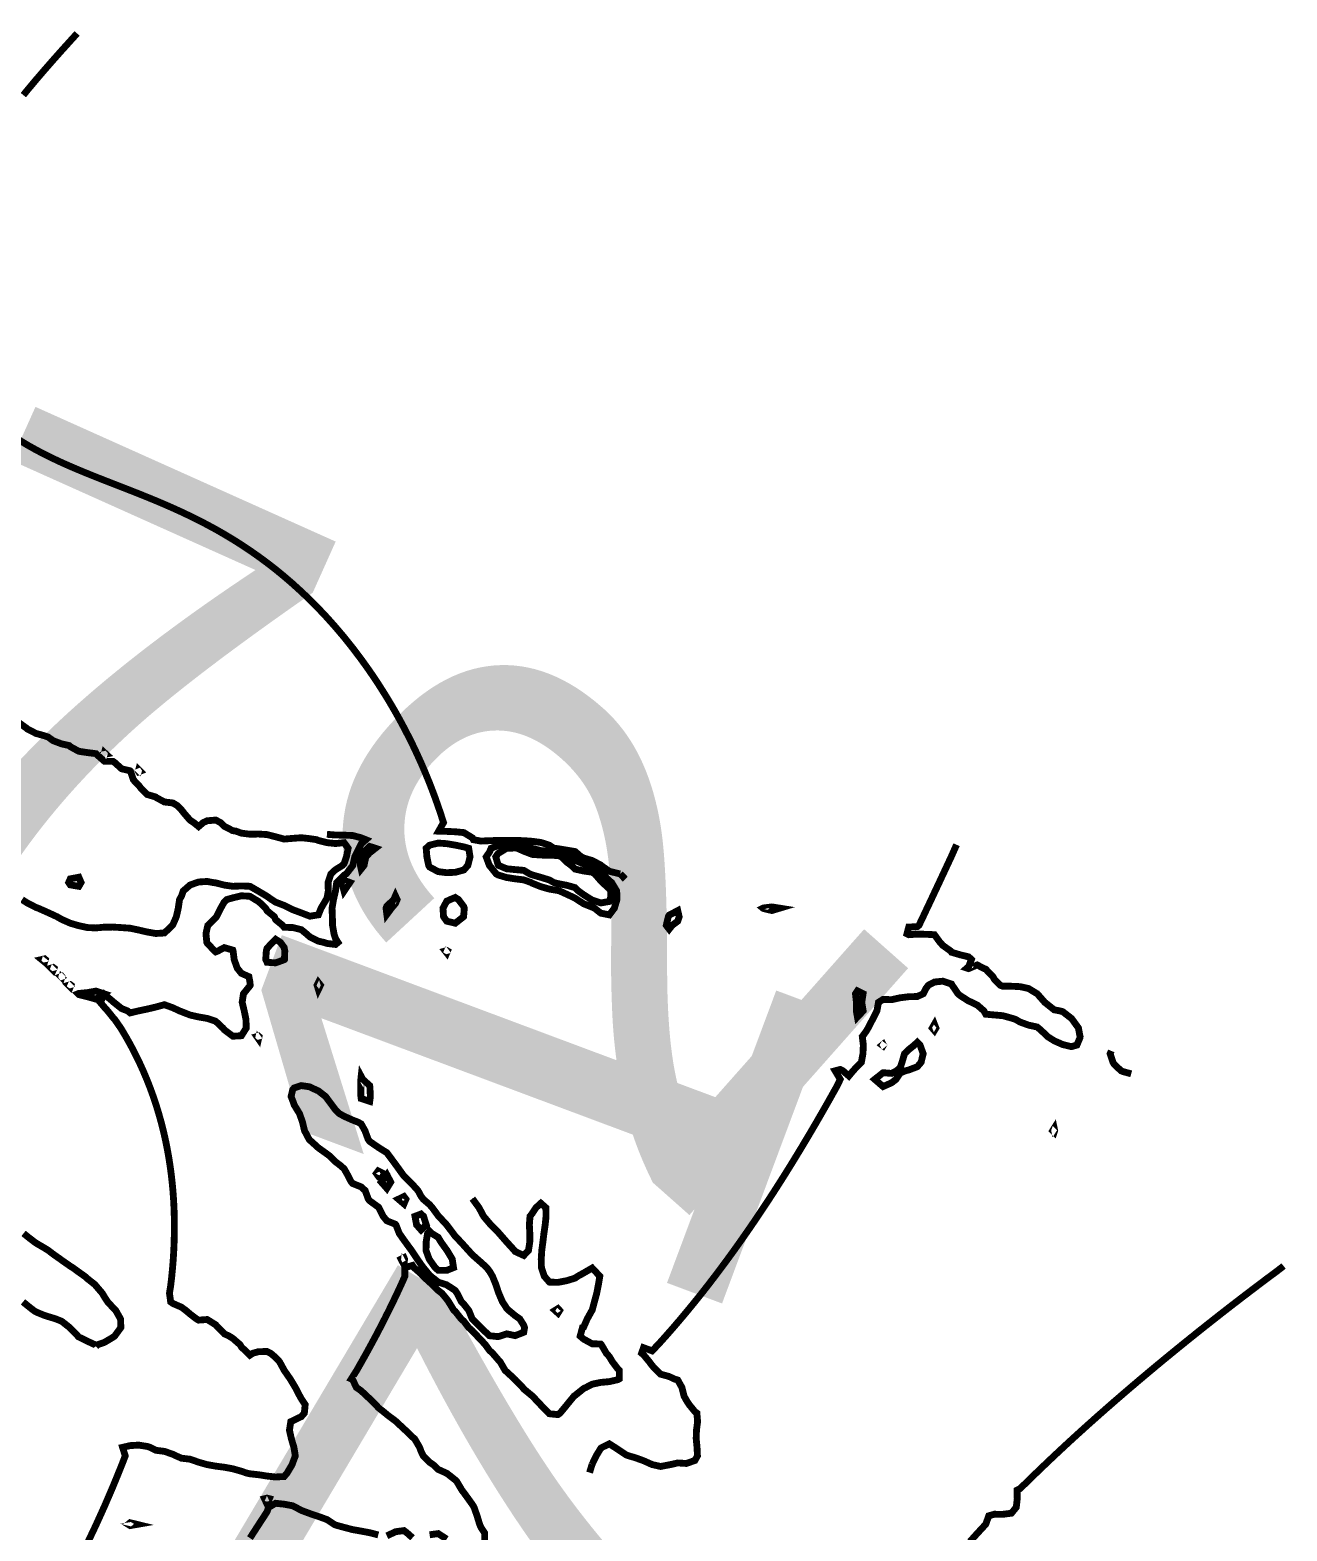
# Model space of a CAD drawing. Extents: x 570309 to 580772, y 150222 to 156182.
# Drawn here: x 576888 to 578358, y 153860 to 155614 of the extents above; entities that cross this region are included whole.
import ezdxf
from ezdxf.enums import TextEntityAlignment as Align

# ---------------------------------------------------------------- set-up
doc = ezdxf.new("R2010")
doc.units = 0
doc.layers.add('Contour_Annotations', color=2, linetype='CONTINUOUS')
doc.layers.add('Contour_Lines', color=1, linetype='CONTINUOUS')
doc.styles.get("Standard").update_dxf_attribs({"font": 'txt', "width": 1.371482})

msp = doc.modelspace()

# ---------------------------------------------------------------- linework, layer by layer
at = {"layer": 'Contour_Lines', "color": 7, "const_width": 8, "flags": 128}
for points in [[(576943.17, 155610.16), (576941.33, 155608.1), (576935.23, 155601.4), (576932.28, 155598.09), (576925.22, 155590.31), (576923.27, 155588.09), (576915.22, 155579.07), (576914.37, 155578.08), (576905.61, 155568.08), (576905.22, 155567.63), (576897.01, 155558.08), (576895.21, 155555.99), (576888.6, 155548.07), (576885.21, 155544.04), (576880.36, 155538.07)], [(576875.2, 155135.07), (576885.21, 155129), (576887.17, 155127.88), (576895.21, 155123.39), (576905.22, 155118.14), (576905.74, 155117.88), (576915.22, 155113.22), (576925.22, 155108.53), (576926.71, 155107.87), (576935.23, 155104.1), (576945.23, 155099.83), (576949.98, 155097.87), (576955.24, 155095.71), (576965.24, 155091.69), (576974.95, 155087.86), (576975.24, 155087.75), (576985.25, 155083.85), (576995.25, 155079.96), (577000.64, 155077.86), (577005.26, 155076.05), (577015.26, 155072.11), (577025.26, 155068.08), (577025.81, 155067.85), (577035.27, 155063.97), (577045.27, 155059.72), (577049.55, 155057.85), (577055.28, 155055.33), (577065.28, 155050.78), (577071.48, 155047.84), (577075.28, 155046.03), (577085.29, 155041.08), (577091.55, 155037.84), (577095.29, 155035.89), (577105.3, 155030.46), (577109.9, 155027.84), (577115.3, 155024.74), (577125.3, 155018.72), (577126.73, 155017.83), (577135.31, 155012.42), (577142.22, 155007.83), (577145.31, 155005.76), (577155.32, 154998.75), (577156.59, 154997.82), (577165.32, 154991.37), (577169.92, 154987.82), (577175.32, 154983.61), (577182.43, 154977.81), (577185.33, 154975.42), (577194.17, 154967.81), (577195.33, 154966.79), (577205.22, 154957.8), (577205.34, 154957.7), (577215.34, 154948.14), (577215.68, 154947.8), (577225.34, 154938.04), (577225.58, 154937.8), (577235.01, 154927.79), (577235.35, 154927.42), (577243.96, 154917.79), (577245.35, 154916.2), (577252.51, 154907.78), (577255.36, 154904.37), (577260.67, 154897.78), (577265.36, 154891.86), (577268.49, 154887.77), (577275.37, 154878.62), (577275.99, 154877.77), (577283.16, 154867.76), (577285.37, 154864.62), (577290.04, 154857.76), (577295.37, 154849.72), (577296.64, 154847.75), (577302.98, 154837.75), (577305.38, 154833.86), (577309.07, 154827.75), (577314.92, 154817.74), (577315.38, 154816.93), (577320.52, 154807.74), (577325.39, 154798.71), (577325.9, 154797.73), (577331.05, 154787.73), (577335.39, 154779), (577336.01, 154777.72), (577340.74, 154767.72), (577345.28, 154757.71), (577345.39, 154757.46), (577349.61, 154747.71), (577353.74, 154737.7), (577355.4, 154733.56), (577357.69, 154727.7), (577361.46, 154717.7), (577365.02, 154707.69), (577365.4, 154706.6), (577368.42, 154697.69), (577371.63, 154687.68), (577365.97, 154677.68), (577375.41, 154677.4), (577385.41, 154676.94), (577395.41, 154675.99), (577405.42, 154669.83), (577406.54, 154667.67), (577415.42, 154666.06), (577425.43, 154666.53), (577435.43, 154666.81), (577445.43, 154666.87), (577455.44, 154666.79), (577465.44, 154666.59), (577475.45, 154665.79), (577485.45, 154664.46), (577495.45, 154661.22), (577500.68, 154657.67), (577505.46, 154657.18), (577515.46, 154655.54), (577525.47, 154653.87), (577532.64, 154647.66), (577535.47, 154646.26), (577545.47, 154643.35), (577555.48, 154638.04), (577555.73, 154637.66), (577565.48, 154630.77), (577575.49, 154628.32), (577578.17, 154627.66)], [(576875.2, 154804.42), (576884.51, 154797.73), (576885.21, 154797.03), (576895.21, 154791.87), (576905.22, 154789.13), (576909.28, 154787.73), (576915.22, 154783.4), (576925.22, 154779.67), (576933.97, 154777.72), (576935.23, 154776.46), (576945.23, 154771), (576955.24, 154769.53), (576965.24, 154768.23), (576965.62, 154767.72), (576975.24, 154759.31), (576985.25, 154759.23), (576987.43, 154757.71), (576995.25, 154750.58), (577005.26, 154748.2), (577005.68, 154747.71), (577008.95, 154737.7), (577015.26, 154731.26), (577017.95, 154727.7), (577025.26, 154720.5), (577034.81, 154717.7), (577035.27, 154717.23), (577045.27, 154711.79), (577055.28, 154710.61), (577060.05, 154707.69), (577065.28, 154702.46), (577069.05, 154697.69), (577075.28, 154690.56), (577079.66, 154687.68), (577085.29, 154683.06), (577090.67, 154687.68), (577095.29, 154689.82), (577105.3, 154690.62), (577111, 154687.68), (577115.3, 154683.38), (577125.3, 154678.2), (577128.94, 154677.68), (577135.31, 154675.35), (577145.31, 154674.08), (577155.32, 154674.31), (577165.32, 154673.67), (577175.32, 154671.08), (577185.33, 154668.4), (577195.33, 154669.24), (577205.34, 154669.99), (577215.34, 154668.89), (577223.53, 154667.67), (577225.34, 154666.8), (577235.35, 154664.25), (577245.35, 154663.18), (577255.36, 154664.23), (577260.17, 154657.67), (577258.15, 154647.66), (577255.36, 154639.76), (577253.53, 154637.66), (577245.35, 154632.6), (577239.98, 154627.66), (577236.66, 154617.65), (577236.93, 154607.65), (577235.35, 154599.03), (577234.4, 154597.64), (577228.46, 154587.64), (577225.34, 154579.85), (577215.34, 154578.26), (577205.34, 154582.16), (577195.33, 154585.86), (577191.9, 154587.64), (577185.33, 154590.84), (577175.32, 154594.67), (577170.7, 154597.64), (577165.32, 154601.48), (577155.32, 154607.43), (577154.97, 154607.65), (577145.31, 154613.23), (577135.31, 154613.59), (577125.3, 154613.21), (577115.3, 154614.64), (577105.3, 154617.2), (577101.88, 154617.65), (577095.29, 154618.87), (577085.29, 154618.23), (577083.44, 154617.65), (577075.28, 154614.68), (577067.21, 154607.65), (577065.28, 154601.8), (577062.96, 154597.64), (577061.52, 154587.64), (577059.25, 154577.63), (577055.28, 154568.57), (577054.77, 154567.63), (577045.27, 154558.62), (577035.27, 154558.05), (577025.26, 154559.76), (577015.26, 154562.09), (577005.26, 154564.2), (576995.25, 154564.92), (576985.25, 154565.55), (576975.24, 154565.47), (576965.24, 154564.54), (576955.24, 154564.99), (576945.23, 154567.15), (576943.48, 154567.63), (576935.23, 154570.08), (576925.22, 154574.5), (576919.74, 154577.63), (576915.22, 154579.79), (576905.22, 154584.3), (576897.64, 154587.64), (576895.21, 154588.48), (576885.21, 154593.61), (576878.84, 154597.64)], [(576975.24, 154767.32), (576974.79, 154767.72), (576975.24, 154769.42), (576977.07, 154767.72), (576975.24, 154767.32)], [(577015.26, 154746.96), (577014.78, 154747.71), (577015.26, 154749.54), (577017.06, 154747.71), (577015.26, 154746.96)], [(577235.35, 154673.99), (577245.35, 154673.15), (577255.36, 154672.99), (577265.36, 154672.59), (577275.37, 154669.92), (577280.92, 154667.67), (577275.37, 154662.8), (577272.81, 154657.67), (577267.85, 154647.66), (577265.65, 154637.66), (577265.36, 154637.2), (577257.89, 154627.66), (577255.36, 154626.25), (577246.73, 154617.65), (577245.35, 154607.97), (577245.29, 154607.65), (577242.98, 154597.64), (577241.29, 154587.64), (577241.7, 154577.63), (577241.89, 154567.63), (577243.58, 154557.62), (577245.35, 154552.12), (577248.21, 154547.62), (577245.35, 154545.23), (577235.35, 154546.42), (577231.84, 154547.62), (577225.34, 154549.06), (577215.34, 154554.09), (577211.39, 154557.62), (577205.34, 154562.54), (577195.33, 154565.04), (577185.33, 154565.26), (577183.4, 154567.63), (577175.32, 154574.21), (577173.9, 154577.63), (577165.32, 154584.61), (577163.66, 154587.64), (577155.32, 154595.54), (577151.59, 154597.64), (577145.31, 154601.55), (577135.31, 154602.1), (577125.3, 154599.71), (577118.01, 154597.64), (577115.3, 154594.93), (577111.2, 154587.64), (577106.13, 154577.63), (577105.3, 154576.71), (577096.13, 154567.63), (577095.29, 154564.49), (577093.9, 154557.62), (577094.89, 154547.62), (577095.29, 154546.84), (577103.97, 154537.61), (577105.3, 154536.52), (577107.97, 154537.61), (577115.3, 154541.53), (577125.3, 154538.62), (577125.61, 154537.61), (577126.86, 154527.61), (577130.42, 154517.61), (577135.31, 154511.47), (577144.1, 154507.6), (577145.31, 154501.37), (577145.6, 154497.6), (577145.31, 154496.97), (577137.72, 154487.59), (577136.22, 154477.59), (577138.61, 154467.58), (577140.64, 154457.58), (577141.04, 154447.57), (577135.31, 154438.52), (577125.3, 154437.98), (577115.3, 154445.47), (577113.65, 154447.57), (577105.3, 154455.4), (577099.17, 154457.58), (577095.29, 154458.77), (577085.29, 154460.48), (577075.28, 154462.74), (577065.28, 154466.7), (577062.83, 154467.58), (577055.28, 154471.21), (577045.27, 154474.8), (577035.27, 154472.07), (577025.26, 154469.71), (577015.26, 154467.61), (577015.03, 154467.58), (577005.26, 154465.22), (577002.18, 154467.58), (576995.25, 154470.3), (576986.14, 154477.59), (576985.25, 154478.45), (576975.24, 154486.71), (576970.26, 154477.59), (576975.24, 154471.71), (576978.96, 154467.58), (576985.25, 154459.7), (576987.21, 154457.58), (576994.16, 154447.57), (576995.25, 154445.8), (577000.15, 154437.57), (577005.26, 154428.51), (577005.77, 154427.57), (577011, 154417.56), (577015.26, 154408.91), (577015.91, 154407.56), (577020.45, 154397.55), (577024.7, 154387.55), (577025.26, 154386.15), (577028.62, 154377.54), (577032.25, 154367.54), (577035.27, 154358.58), (577035.61, 154357.53), (577038.67, 154347.53), (577041.47, 154337.52), (577044.03, 154327.52), (577045.27, 154322.16), (577046.32, 154317.52), (577048.37, 154307.51), (577050.19, 154297.51), (577051.78, 154287.5), (577053.15, 154277.5), (577054.31, 154267.49), (577055.25, 154257.49), (577055.28, 154257.19), (577055.98, 154247.48), (577056.51, 154237.48), (577056.84, 154227.47), (577056.97, 154217.47), (577056.92, 154207.47), (577056.67, 154197.46), (577056.25, 154187.46), (577055.65, 154177.45), (577055.28, 154172.72), (577054.86, 154167.45), (577053.9, 154157.44), (577052.77, 154147.44), (577051.21, 154137.43), (577052.62, 154127.43), (577055.28, 154125.53), (577065.28, 154121.18), (577070.34, 154117.43), (577075.28, 154113.23), (577082.86, 154107.42), (577085.29, 154106.09), (577095.29, 154106.82), (577105.3, 154100.61), (577108.1, 154097.42), (577115.3, 154090.14), (577120.99, 154087.41), (577125.3, 154084.73), (577133.72, 154077.41), (577135.31, 154074.71), (577142.95, 154067.4), (577145.31, 154065.12), (577148.75, 154067.4), (577155.32, 154069.21), (577165.32, 154069.42), (577169.44, 154067.4), (577175.32, 154062.43), (577179.95, 154057.4), (577185.33, 154047.49), (577185.39, 154047.39), (577192.31, 154037.39), (577195.33, 154032.47), (577198.35, 154027.38), (577203.56, 154017.38), (577205.34, 154014.25), (577209.9, 154007.38), (577208.92, 153997.37), (577205.34, 153993.28), (577195.33, 153988.46), (577193.04, 153987.37), (577191.51, 153977.36), (577193.76, 153967.36), (577195.33, 153961.92), (577196.77, 153957.35), (577198.36, 153947.35), (577195.33, 153939.36), (577194.7, 153937.34), (577188.77, 153927.34), (577185.33, 153923.28), (577175.32, 153922.72), (577165.32, 153923.82), (577155.32, 153925.38), (577145.31, 153926.44), (577141.32, 153927.34), (577135.31, 153929.42), (577125.3, 153932.3), (577115.3, 153934.14), (577105.3, 153935.41), (577095.29, 153937.19), (577094.63, 153937.34), (577085.29, 153940.03), (577075.28, 153943.52), (577065.28, 153944.66), (577059.14, 153947.35), (577055.28, 153949.24), (577045.27, 153952.67), (577035.27, 153953.95), (577028.54, 153957.35), (577025.26, 153958.4), (577015.26, 153960.02), (577005.26, 153959.4), (576996.4, 153957.35), (576999.52, 153947.35), (576995.64, 153937.34), (576995.25, 153936.36), (576991.61, 153927.34), (576987.52, 153917.33), (576985.25, 153911.84), (576983.33, 153907.33), (576979.03, 153897.33), (576975.24, 153888.57), (576974.68, 153887.32), (576970.16, 153877.32), (576965.63, 153867.31), (576965.24, 153866.45), (576960.9, 153857.31), (576956.16, 153847.3)], [(577235.31, 154673.99), (577235.35, 154673.99)], [(577275.37, 154633.44), (577274.43, 154637.66), (577273.87, 154647.66), (577275.37, 154650.17), (577283.07, 154657.67), (577285.37, 154659.83), (577291.98, 154657.67), (577285.37, 154652.47), (577280.84, 154647.66), (577278.75, 154637.66), (577275.37, 154633.44)], [(577355.4, 154635.75), (577354.27, 154637.66), (577352.18, 154647.66), (577351.39, 154657.67), (577355.4, 154661.29), (577365.4, 154663.74), (577375.41, 154663.04), (577385.41, 154661.35), (577395.41, 154659.26), (577401.08, 154657.67), (577402.68, 154647.66), (577400.13, 154637.66), (577395.41, 154632.3), (577385.41, 154629.59), (577375.41, 154629.12), (577365.4, 154630.36), (577355.4, 154635.75)], [(577555.48, 154581.85), (577548.16, 154587.64), (577545.47, 154588.79), (577535.47, 154592.83), (577527.97, 154597.64), (577525.47, 154599.4), (577515.46, 154604.05), (577507.62, 154607.65), (577505.46, 154608.27), (577495.45, 154609.93), (577485.45, 154612.79), (577475.45, 154616.77), (577474.09, 154617.65), (577465.44, 154620.72), (577455.44, 154621.93), (577445.43, 154623.49), (577435.43, 154626.46), (577433.36, 154627.66), (577425.43, 154637.44), (577425.23, 154637.66), (577421.53, 154647.66), (577425.43, 154653.22), (577427.3, 154657.67), (577435.43, 154660.77), (577445.43, 154662.27), (577455.44, 154662.38), (577465.44, 154661.62), (577475.13, 154657.67), (577475.45, 154657.48), (577485.45, 154655), (577495.45, 154653.84), (577505.46, 154653.21), (577515.46, 154650.14), (577520.3, 154647.66), (577525.47, 154643.53), (577535.47, 154639.29), (577539.14, 154637.66), (577545.47, 154635.36), (577555.48, 154629.45), (577557.71, 154627.66), (577565.48, 154619.71), (577568.21, 154617.65), (577574.15, 154607.65), (577574.41, 154597.64), (577571.45, 154587.64), (577565.48, 154579.8), (577555.48, 154581.85)], [(577971.51, 154661.81), (577969.68, 154657.67), (577965.64, 154648.56), (577965.23, 154647.66), (577960.57, 154637.66), (577955.89, 154627.66), (577955.64, 154627.14), (577951.22, 154617.65), (577946.52, 154607.65), (577945.64, 154605.78), (577941.83, 154597.64), (577937.1, 154587.64), (577935.63, 154584.56), (577932.38, 154577.63), (577927.61, 154567.63), (577925.63, 154566.03), (577915.62, 154565.57), (577913.52, 154557.62), (577915.62, 154556.59), (577925.63, 154557.34), (577935.63, 154557.1), (577945.64, 154556.65), (577952.22, 154547.62), (577955.64, 154543.96), (577964.6, 154537.61), (577965.64, 154536.11), (577975.65, 154533.15), (577985.65, 154530.75), (577988.91, 154527.61), (577985.65, 154519.28), (577983.71, 154517.61), (577985.65, 154516.99), (577987.08, 154517.61), (577995.66, 154521.29), (578002.49, 154517.61), (578005.66, 154516.29), (578014.02, 154507.6), (578015.66, 154504.65), (578022.45, 154497.6), (578025.67, 154496.38), (578035.67, 154496.38), (578045.68, 154495.93), (578055.68, 154493.74), (578065.68, 154487.63), (578065.84, 154487.59), (578074.63, 154477.59), (578075.69, 154476.76), (578085.69, 154468.81), (578092.26, 154467.58), (578095.7, 154466.66), (578105.7, 154458.86), (578106.82, 154457.58), (578114.05, 154447.57), (578115.7, 154438.54), (578115.97, 154437.57), (578115.7, 154435.82), (578112.18, 154427.57), (578105.7, 154425.77), (578098.49, 154427.57), (578095.7, 154428.19), (578085.69, 154432.63), (578077.84, 154437.57), (578075.69, 154439.89), (578067.22, 154447.57), (578065.68, 154448.74), (578055.68, 154450.93), (578045.68, 154454.58), (578040.6, 154457.58), (578035.67, 154459.16), (578025.67, 154461.94), (578015.66, 154462.82), (578005.66, 154463.71), (578003.5, 154467.58), (577995.66, 154474.42), (577989.27, 154477.59), (577985.65, 154479.09), (577975.65, 154485.53), (577973.17, 154487.59), (577966.39, 154497.6), (577965.64, 154498.93), (577955.64, 154502.32), (577945.64, 154501.31), (577938.64, 154497.6), (577935.63, 154493.73), (577932.55, 154487.59), (577925.63, 154484.38), (577915.62, 154484.14), (577905.62, 154482.9), (577895.62, 154480.68), (577885.61, 154481), (577880.24, 154477.59), (577878.43, 154467.58), (577875.61, 154462.1), (577873.31, 154457.58), (577868.14, 154447.57), (577865.6, 154443.37), (577861.3, 154437.57), (577862.53, 154427.57), (577862.07, 154417.56), (577860.23, 154407.56), (577855.6, 154402.92), (577850.6, 154397.55), (577845.6, 154391.49), (577838.64, 154397.55), (577835.59, 154399.11), (577829.57, 154397.55), (577835.53, 154387.55), (577830.53, 154377.54), (577825.59, 154368.73), (577824.93, 154367.54), (577819.28, 154357.53), (577815.58, 154351.11), (577813.55, 154347.53), (577807.77, 154337.52), (577805.58, 154333.81), (577801.92, 154327.52), (577795.98, 154317.52), (577795.58, 154316.85), (577789.99, 154307.51), (577785.57, 154300.26), (577783.91, 154297.51), (577777.77, 154287.5), (577775.57, 154283.99), (577771.54, 154277.5), (577765.56, 154268.06), (577765.21, 154267.49), (577758.82, 154257.49), (577755.56, 154252.49), (577752.32, 154247.48), (577745.72, 154237.48), (577745.56, 154237.23), (577739.04, 154227.47), (577735.55, 154222.36), (577732.25, 154217.47), (577725.55, 154207.78), (577725.33, 154207.47), (577718.32, 154197.46), (577715.54, 154193.58), (577711.19, 154187.46), (577705.54, 154179.7), (577703.92, 154177.45), (577696.52, 154167.45), (577695.53, 154166.15), (577688.99, 154157.44), (577685.53, 154152.96), (577681.31, 154147.44), (577675.53, 154140.08), (577673.46, 154137.43), (577665.52, 154127.53), (577665.44, 154127.43), (577657.27, 154117.43), (577655.52, 154115.34), (577648.9, 154107.42), (577645.51, 154103.47), (577640.34, 154097.42), (577635.51, 154091.93), (577631.56, 154087.41), (577625.51, 154080.69), (577622.56, 154077.41), (577615.5, 154070.17), (577605.5, 154073.88), (577603.28, 154067.4), (577605.5, 154065.59), (577612.31, 154057.4), (577615.5, 154053.03), (577620.71, 154047.39), (577625.51, 154042.89), (577635.51, 154040.16), (577641.22, 154037.39), (577645.51, 154036.05), (577650.41, 154027.38), (577652.85, 154017.38), (577655.52, 154012.55), (577658.81, 154007.38), (577665.52, 153999.2), (577667.9, 153997.37), (577668.71, 153987.37), (577667.42, 153977.36), (577667.1, 153967.36), (577668.09, 153957.35), (577668.56, 153947.35), (577665.52, 153942.01), (577655.52, 153938.52), (577645.51, 153939.16), (577637.66, 153937.34), (577635.51, 153936.95), (577625.51, 153935.01), (577615.5, 153937.28), (577615.36, 153937.34), (577605.5, 153941.76), (577595.49, 153945.37), (577588.54, 153947.35), (577585.49, 153948.38), (577575.49, 153955.06), (577571.95, 153957.35), (577565.48, 153961.5), (577557.05, 153957.35), (577555.48, 153956.22), (577550.11, 153947.35), (577545.47, 153937.69), (577545.32, 153937.34)], [(577545.47, 154597.19), (577544.56, 154597.64), (577535.47, 154603.37), (577529.51, 154607.65), (577525.47, 154611.69), (577515.46, 154614.44), (577505.46, 154616.35), (577500.53, 154617.65), (577495.45, 154620.59), (577485.45, 154623.68), (577475.45, 154626.51), (577472.46, 154627.66), (577465.44, 154631.85), (577455.44, 154632.72), (577445.43, 154633.69), (577436.01, 154637.66), (577435.43, 154638.39), (577432.75, 154647.66), (577435.43, 154651.57), (577445.43, 154657.64), (577445.58, 154657.67), (577455.44, 154657.97), (577457.96, 154657.67), (577465.44, 154654.3), (577475.45, 154650.47), (577485.45, 154649.76), (577495.45, 154649.43), (577505.46, 154649.23), (577509.66, 154647.66), (577515.46, 154641.72), (577520.94, 154637.66), (577525.47, 154633.32), (577535.47, 154631.09), (577545.47, 154629.68), (577548.59, 154627.66), (577555.48, 154619.67), (577557.45, 154617.65), (577565.48, 154610.35), (577567.47, 154607.65), (577566.78, 154597.64), (577565.48, 154595.48), (577555.48, 154593.74), (577545.47, 154597.19)], [(577578.17, 154627.66), (577584.26, 154621.51)], [(576935.23, 154614.88), (576933.36, 154617.65), (576935.23, 154621.9), (576945.23, 154623.81), (576947.86, 154617.65), (576945.23, 154613.16), (576935.23, 154614.88)], [(577255.36, 154607.65), (577252.75, 154617.65), (577255.36, 154620.24), (577262.13, 154617.65), (577255.36, 154607.65)], [(577305.38, 154580.39), (577304.45, 154587.64), (577305.38, 154590.05), (577313.47, 154597.64), (577315.38, 154602.05), (577317.42, 154597.64), (577315.38, 154593), (577310.77, 154587.64), (577305.38, 154580.39)], [(577375.41, 154572.48), (577371.68, 154577.63), (577371.01, 154587.64), (577375.41, 154595.81), (577379.31, 154597.64), (577385.41, 154600.14), (577389.19, 154597.64), (577395.41, 154589.39), (577395.96, 154587.64), (577395.41, 154580.97), (577395.04, 154577.63), (577385.41, 154570.06), (577375.41, 154572.48)], [(577635.51, 154563.12), (577632.1, 154567.63), (577634.48, 154577.63), (577635.51, 154579.51), (577645.51, 154584.8), (577647.17, 154577.63), (577645.51, 154572.48), (577639.06, 154567.63), (577635.51, 154563.12)], [(577745.56, 154587.32), (577745.17, 154587.64), (577745.56, 154587.84), (577755.56, 154589.11), (577764.77, 154587.64), (577755.56, 154584.86), (577745.56, 154587.32)], [(577165.32, 154524.38), (577163.8, 154527.61), (577164.43, 154537.61), (577165.32, 154540.71), (577171.6, 154547.62), (577175.32, 154551.31), (577181.01, 154547.62), (577185.33, 154541.64), (577186.06, 154537.61), (577185.66, 154527.61), (577185.33, 154527.33), (577175.32, 154523.73), (577165.32, 154524.38)], [(577375.41, 154535.39), (577373.66, 154537.61), (577375.41, 154538.12), (577376.31, 154537.61), (577375.41, 154535.39)], [(576905.22, 154524.79), (576901.75, 154527.61), (576905.22, 154528.4), (576906.09, 154527.61), (576905.22, 154524.79)], [(576915.22, 154515.2), (576912.75, 154517.61), (576915.22, 154518.35), (576916.19, 154517.61), (576915.22, 154515.2)], [(576925.22, 154506.72), (576924.35, 154507.6), (576925.22, 154507.92), (576925.47, 154507.6), (576925.22, 154506.72)], [(577225.34, 154492.58), (577223.8, 154497.6), (577225.34, 154500.71), (577227.76, 154497.6), (577225.34, 154492.58)], [(576935.23, 154495.58), (576933.24, 154497.6), (576935.23, 154498.2), (576936.05, 154497.6), (576935.23, 154495.58)], [(576945.23, 154486.6), (576944.27, 154487.59), (576945.23, 154487.96), (576955.24, 154488.93), (576965.24, 154490.7), (576974.7, 154487.59), (576965.24, 154481.34), (576955.24, 154484.15), (576945.23, 154486.6)], [(577855.6, 154460.46), (577854.32, 154467.58), (577854.46, 154477.59), (577853.34, 154487.59), (577855.6, 154490.95), (577862.24, 154487.59), (577860.71, 154477.59), (577862.33, 154467.58), (577855.6, 154460.46)], [(577945.64, 154444.65), (577943.13, 154447.57), (577945.64, 154451.98), (577947.37, 154447.57), (577945.64, 154444.65)], [(577155.32, 154434.82), (577153.39, 154437.57), (577155.32, 154438.1), (577155.92, 154437.57), (577155.32, 154434.82)], [(577885.61, 154379.11), (577875.85, 154387.55), (577885.61, 154395.31), (577895.62, 154394.49), (577901.35, 154397.55), (577905.62, 154401.24), (577907.8, 154407.56), (577910.68, 154417.56), (577915.62, 154422.3), (577922.18, 154427.57), (577925.63, 154430.93), (577928.85, 154427.57), (577932.51, 154417.56), (577930.1, 154407.56), (577925.63, 154402.32), (577915.62, 154398.49), (577911.74, 154397.55), (577905.62, 154394.97), (577900.76, 154387.55), (577895.62, 154383.58), (577885.61, 154379.11)], [(577885.61, 154426.76), (577884.5, 154427.57), (577885.61, 154428.48), (577886.1, 154427.57), (577885.61, 154426.76)], [(578175.73, 154394.01), (578165.73, 154396.73), (578163.86, 154397.55), (578155.72, 154405.33), (578154.36, 154407.56), (578151.1, 154417.56), (578152.48, 154420.8)], [(577275.37, 154365.1), (577275.05, 154367.54), (577275.02, 154377.54), (577274.99, 154387.55), (577275.37, 154391.04), (577277.25, 154387.55), (577285.37, 154380.25), (577285.63, 154377.54), (577286.12, 154367.54), (577285.37, 154361.86), (577275.37, 154365.1)], [(577435.43, 154086.78), (577429.76, 154087.41), (577425.43, 154087.83), (577415.42, 154097.15), (577415.18, 154097.42), (577405.42, 154107.18), (577405.24, 154107.42), (577401.19, 154117.43), (577395.41, 154124.68), (577392.61, 154127.43), (577387.59, 154137.43), (577385.41, 154140.67), (577375.41, 154147.27), (577375.07, 154147.44), (577365.4, 154150.48), (577356.69, 154157.44), (577355.4, 154158.59), (577348.06, 154167.45), (577345.39, 154171), (577340.98, 154177.45), (577335.39, 154185.89), (577334.28, 154187.46), (577326.98, 154197.46), (577325.39, 154199.65), (577319.9, 154207.47), (577316.03, 154217.47), (577315.38, 154218.17), (577305.38, 154222.21), (577301.08, 154227.47), (577296.12, 154237.48), (577295.37, 154238.3), (577285.37, 154245.56), (577283.76, 154247.48), (577280.05, 154257.49), (577275.37, 154261.84), (577265.36, 154265.8), (577263.81, 154267.49), (577258.57, 154277.5), (577255.36, 154283.08), (577250.27, 154287.5), (577245.35, 154291.16), (577239.09, 154297.51), (577235.35, 154300.33), (577225.34, 154307.48), (577225.3, 154307.51), (577215.34, 154316.53), (577214.45, 154317.52), (577209.16, 154327.52), (577206.74, 154337.52), (577205.34, 154341.62), (577203.25, 154347.53), (577197.13, 154357.53), (577195.33, 154362.6), (577193.42, 154367.54), (577195.33, 154375.54), (577197.04, 154377.54), (577205.34, 154380.24), (577215.34, 154378.76), (577217.55, 154377.54), (577225.34, 154374.01), (577233.69, 154367.54), (577235.35, 154365.33), (577241.17, 154357.53), (577245.35, 154351.91), (577249.84, 154347.53), (577255.36, 154344.43), (577265.36, 154339.96), (577271.66, 154337.52), (577275.37, 154335.41), (577279.81, 154327.52), (577283.48, 154317.52), (577285.37, 154314.89), (577295.37, 154308.12), (577296.15, 154307.51), (577305.38, 154301.82), (577308.57, 154297.51), (577315.38, 154288.33), (577316.01, 154287.5), (577323.17, 154277.5), (577325.39, 154274.45), (577332.62, 154267.49), (577335.39, 154264.63), (577341.82, 154257.49), (577345.39, 154250.9), (577347.92, 154247.48), (577355.4, 154241.08), (577358.54, 154237.48), (577365.4, 154228.15), (577366.04, 154227.47), (577375.31, 154217.47), (577375.41, 154217.36), (577382.91, 154207.47), (577385.41, 154203.98), (577391.82, 154197.46), (577395.41, 154193.47), (577400.83, 154187.46), (577405.42, 154182.45), (577411.06, 154177.45), (577415.42, 154173.65), (577422.22, 154167.45), (577425.43, 154163.21), (577428.87, 154157.44), (577432.95, 154147.44), (577435.43, 154139.69), (577436.3, 154137.43), (577440.57, 154127.43), (577445.43, 154120.03), (577447.98, 154117.43), (577455.44, 154111.29), (577460.9, 154107.42), (577465.44, 154100.08), (577466.39, 154097.42), (577465.44, 154091.85), (577455.44, 154087.97), (577445.43, 154090.04), (577437.66, 154087.41), (577435.43, 154086.78)], [(578085.69, 154325.78), (578083.92, 154327.52), (578085.69, 154330.34), (578086.28, 154327.52), (578085.69, 154325.78)], [(577295.37, 154274.45), (577293.13, 154277.5), (577295.37, 154280.49), (577301.09, 154277.5), (577295.37, 154274.45)], [(577305.38, 154260.08), (577298.87, 154267.49), (577305.38, 154275.99), (577309.93, 154267.49), (577305.38, 154260.08)], [(577405.42, 154248.06), (577405.84, 154247.48), (577413.18, 154237.48), (577415.42, 154233.22), (577418.49, 154227.47), (577425.43, 154219.24), (577427, 154217.47), (577435.43, 154208.97), (577436.75, 154207.47), (577445.43, 154197.54), (577445.51, 154197.46), (577454.61, 154187.46), (577455.44, 154186.27), (577465.44, 154181.69), (577471.02, 154187.46), (577472.49, 154197.46), (577472.55, 154207.47), (577472.02, 154217.47), (577472.78, 154227.47), (577475.45, 154230.95), (577479.76, 154237.48), (577485.45, 154242.7), (577491.31, 154237.48), (577491.55, 154227.47), (577490.51, 154217.47), (577489.04, 154207.47), (577487.83, 154197.46), (577486.52, 154187.46), (577485.91, 154177.45), (577486.15, 154167.45), (577489.46, 154157.44), (577495.45, 154150.54), (577505.46, 154150.22), (577515.46, 154152.13), (577525.47, 154155.18), (577528.69, 154157.44), (577535.47, 154161.16), (577545.47, 154166.96), (577554.44, 154157.44), (577552.73, 154147.44), (577550.77, 154137.43), (577548.06, 154127.43), (577545.47, 154117.73), (577545.19, 154117.43), (577539.61, 154107.42), (577535.47, 154097.88), (577534.11, 154097.42), (577531.45, 154087.41), (577535.47, 154083.92), (577545.47, 154078.44), (577555.48, 154078.16), (577556.19, 154077.41), (577561.98, 154067.4), (577565.48, 154063.53), (577569.11, 154057.4), (577575.49, 154049.05), (577577.27, 154047.39), (577577.08, 154037.39), (577575.49, 154036.48), (577565.48, 154034.17), (577555.48, 154033.28), (577545.47, 154031.2), (577538.2, 154027.38), (577535.47, 154026.13), (577525.47, 154018.06), (577524.35, 154017.38), (577516.13, 154007.38), (577515.46, 154006.48), (577507.88, 153997.37), (577505.46, 153995.64), (577495.45, 153996.65), (577494.88, 153997.37), (577485.45, 154006.64), (577485.02, 154007.38), (577475.49, 154017.38), (577475.45, 154017.4), (577465.44, 154025.67), (577464.15, 154027.38), (577455.44, 154036.47), (577454.51, 154037.39), (577445.43, 154045.73), (577443.61, 154047.39), (577437.83, 154057.4), (577435.43, 154059.93), (577429, 154067.4), (577425.43, 154070.62), (577420.51, 154077.41), (577415.42, 154082.93), (577411.12, 154087.41), (577405.42, 154093.49), (577401, 154097.42), (577395.41, 154104.78), (577392.35, 154107.42), (577385.41, 154116.26), (577383.8, 154117.43), (577377.69, 154127.43), (577375.41, 154130.68), (577369.78, 154137.43), (577365.4, 154140.8), (577358.79, 154147.44), (577355.4, 154150.39), (577347.78, 154157.44), (577345.39, 154160.18), (577337.08, 154167.45), (577335.39, 154170.02), (577326.42, 154167.45), (577326.49, 154157.44), (577325.39, 154154.86), (577322.06, 154147.44), (577317.41, 154137.43), (577315.38, 154133.21), (577312.65, 154127.43), (577307.76, 154117.43), (577305.38, 154112.72), (577302.74, 154107.42), (577297.6, 154097.42), (577295.37, 154093.22), (577292.35, 154087.41), (577286.96, 154077.41), (577285.37, 154074.54), (577281.48, 154067.4), (577275.87, 154057.4), (577275.37, 154056.53), (577270.17, 154047.39), (577265.36, 154039.74), (577263.87, 154037.39), (577265.36, 154036.77), (577269.7, 154027.38), (577275.37, 154023.53), (577281.79, 154017.38), (577285.37, 154014.22), (577292.33, 154007.38), (577295.37, 154003.85), (577303.51, 153997.37), (577305.38, 153995.71), (577315.38, 153988.26), (577316.46, 153987.37), (577325.39, 153978.89), (577327.14, 153977.36), (577335.39, 153969.34), (577337.87, 153967.36), (577343.69, 153957.35), (577345.39, 153952.75), (577348.08, 153947.35), (577355.4, 153939.85), (577359.31, 153937.34), (577365.4, 153931.57), (577374.8, 153927.34), (577375.41, 153927.11), (577385.41, 153919.23), (577387.23, 153917.33), (577393.14, 153907.33), (577395.41, 153904.41), (577400.53, 153897.33), (577405.42, 153890.52), (577407.34, 153887.32), (577410.86, 153877.32), (577413.91, 153867.31), (577415.42, 153863.86), (577419.75, 153857.31), (577419.78, 153847.3)], [(577325.39, 154241.99), (577318.98, 154247.48), (577325.39, 154250.58), (577327.7, 154247.48), (577325.39, 154241.99)], [(577405.34, 154248.13), (577405.42, 154248.06)], [(577345.39, 154211.54), (577340.14, 154217.47), (577338.28, 154227.47), (577345.39, 154230.16), (577348.24, 154227.47), (577351.54, 154217.47), (577345.39, 154211.54)], [(576880.58, 154207.47), (576885.21, 154203.75), (576893.35, 154197.46), (576895.21, 154196.15), (576905.22, 154190.29), (576909.76, 154187.46), (576915.22, 154183.24), (576923.45, 154177.45), (576925.22, 154176.13), (576935.23, 154169.15), (576938.08, 154167.45), (576945.23, 154162.2), (576952.04, 154157.44), (576955.24, 154154.57), (576964.31, 154147.44), (576965.24, 154146.18), (576972.71, 154137.43), (576975.24, 154133.08), (576978.95, 154127.43), (576985.25, 154120.59), (576988.38, 154117.43), (576994, 154107.42), (576994.38, 154097.42), (576987.1, 154087.41), (576985.25, 154086.08), (576975.24, 154080.13), (576967.48, 154077.41), (576965.24, 154075.54)], [(577365.4, 154164.41), (577361.89, 154167.45), (577355.4, 154176.56), (577354.85, 154177.45), (577351.22, 154187.46), (577351.34, 154197.46), (577352.99, 154207.47), (577355.4, 154210.05), (577357.9, 154207.47), (577365.4, 154202.84), (577368.6, 154197.46), (577375.41, 154188), (577375.82, 154187.46), (577381.82, 154177.45), (577383.37, 154167.45), (577375.41, 154164.23), (577365.4, 154164.41)], [(577325.39, 154170.87), (577322.02, 154177.45), (577325.39, 154179.14), (577326.1, 154177.45), (577325.39, 154170.87)], [(578353.88, 154169.37), (578351.5, 154167.45), (578345.8, 154163.06), (578338.22, 154157.44), (578335.79, 154155.64), (578325.79, 154148.12), (578324.89, 154147.44), (578315.79, 154140.55), (578311.72, 154137.43), (578305.78, 154132.92), (578298.67, 154127.43), (578295.78, 154125.22), (578285.77, 154117.45), (578285.74, 154117.43), (578275.77, 154109.65), (578272.96, 154107.42), (578265.77, 154101.77), (578260.3, 154097.42), (578255.76, 154093.83), (578247.76, 154087.41), (578245.76, 154085.82), (578235.75, 154077.75), (578235.33, 154077.41), (578225.75, 154069.63), (578223.04, 154067.4), (578215.75, 154061.44), (578210.88, 154057.4), (578205.74, 154053.17), (578198.83, 154047.39), (578195.74, 154044.82), (578186.9, 154037.39), (578185.73, 154036.41), (578175.73, 154027.91), (578175.11, 154027.38), (578165.73, 154019.35), (578163.46, 154017.38), (578155.72, 154010.7), (578151.93, 154007.38), (578145.72, 154001.96), (578140.52, 153997.37), (578135.71, 153993.14), (578129.24, 153987.37), (578125.71, 153984.22), (578118.11, 153977.36), (578115.7, 153975.2), (578107.11, 153967.36), (578105.7, 153966.07), (578096.25, 153957.35), (578095.7, 153956.84), (578085.69, 153947.49), (578085.54, 153947.35), (578075.69, 153938.02), (578074.98, 153937.34), (578065.68, 153928.43), (578064.56, 153927.34), (578055.68, 153918.69), (578054.3, 153917.33), (578045.68, 153909.06), (578042.33, 153907.33), (578042.5, 153897.33), (578041.34, 153887.32), (578035.67, 153880.39), (578025.67, 153879.09), (578015.66, 153879.18), (578009.19, 153877.32), (578005.66, 153867.52), (578005.47, 153867.31), (577996.23, 153857.31), (577995.66, 153856.68), (577987.18, 153847.3)], [(576965.24, 154075.54), (576964.06, 154077.41), (576955.24, 154081.45), (576945.23, 154086.36), (576944.18, 154087.41), (576935.23, 154096.68), (576934.48, 154097.42), (576925.22, 154104.75), (576918.53, 154107.42), (576915.22, 154108.47), (576905.22, 154111.51), (576895.21, 154115.65), (576892.4, 154117.43), (576885.21, 154123.09), (576879.94, 154127.43)], [(577505.46, 154114.35), (577502.06, 154117.43), (577505.46, 154119.55), (577507.39, 154117.43), (577505.46, 154114.35)], [(577545.32, 153937.34), (577542.41, 153927.87)], [(577295.37, 153854.97), (577286.41, 153857.31), (577285.37, 153857.56), (577275.37, 153859.47), (577265.36, 153861.2), (577255.36, 153863.83), (577245.35, 153866.59), (577243.86, 153867.31), (577235.35, 153872.95), (577225.34, 153876.63), (577223.16, 153877.32), (577215.34, 153879.98), (577205.34, 153883.7), (577198.69, 153887.32), (577195.33, 153889.04), (577185.33, 153890.92), (577175.32, 153891.99), (577167.27, 153887.32), (577165.32, 153882.18), (577162.2, 153877.32), (577155.67, 153867.31), (577155.32, 153866.77), (577149.21, 153857.31), (577145.31, 153851.31)], [(577165.32, 153890.93), (577162.37, 153897.33), (577165.32, 153898.07), (577168.05, 153897.33), (577165.32, 153890.93)], [(577005.26, 153865.91), (577002.97, 153867.31), (577005.26, 153869.28), (577013.34, 153867.31), (577005.26, 153865.91)], [(577335.39, 153851.62), (577329, 153857.31), (577325.39, 153860.08), (577315.38, 153858.71), (577312.59, 153857.31), (577305.38, 153853.91)], [(577375.41, 153850.08), (577365.4, 153856.57), (577355.4, 153855.16)]]:
    msp.add_lwpolyline(points, dxfattribs=at)

# ---------------------------------------------------------------- texts
at = {"layer": 'Contour_Annotations', "color": 7}
for s, rotation, p in [('7', -24.16, (576940.15, 154806.37)), ('2', 48.45, (577550.19, 154583.08)), ('1', 69.51, (577460.73, 154396.39)), ('7', 59.3, (577492, 153842.99))]:
    msp.add_text(s, height=632.87, rotation=rotation, dxfattribs=at).set_placement(p, align=Align.MIDDLE_CENTER)

doc.saveas('drawing.dxf')
